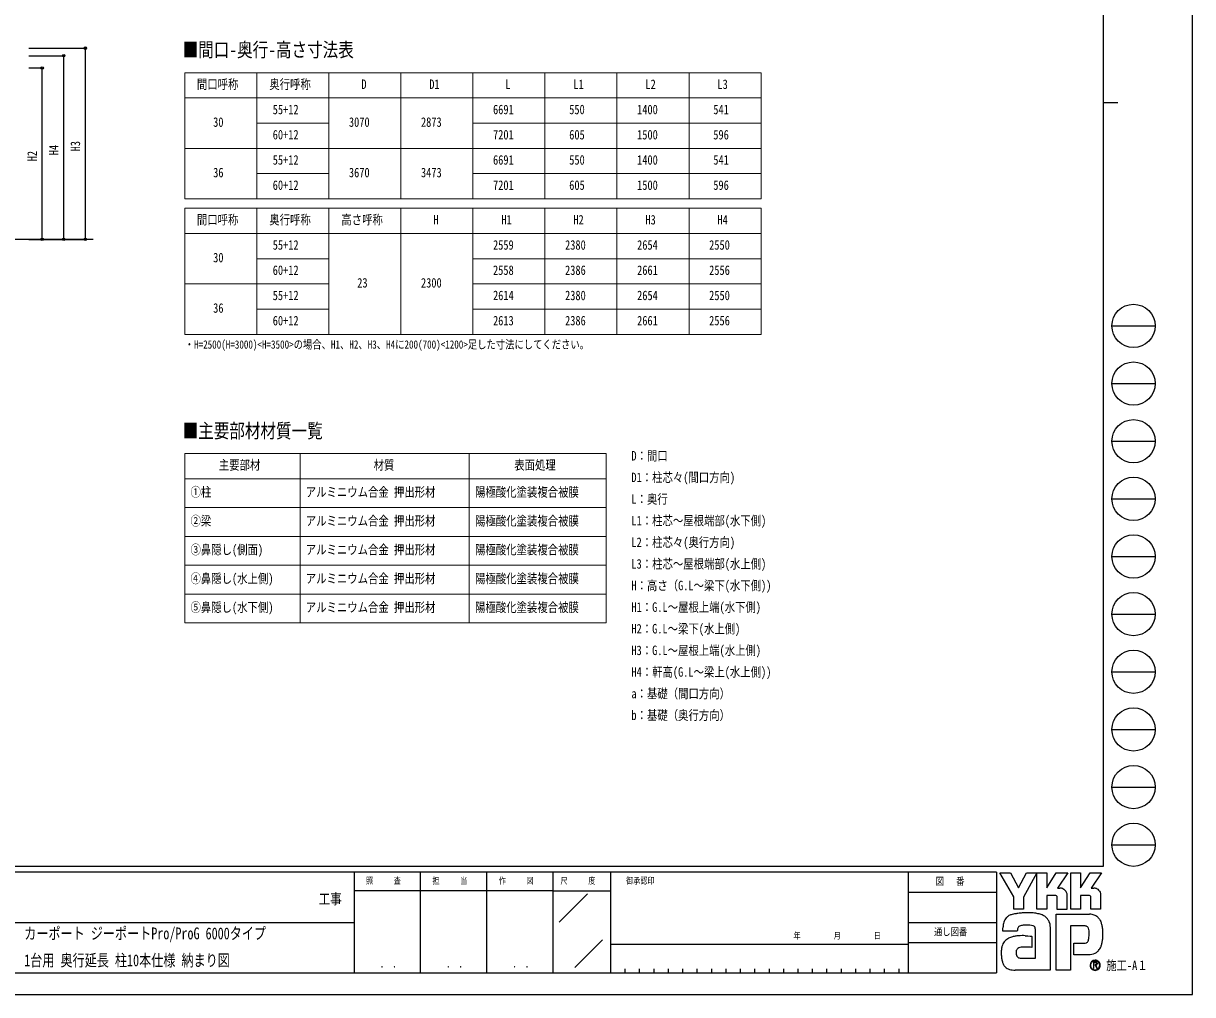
# Model space of a CAD drawing. Units: millimetres, scale not verified. Extents: x -16820 to 16820, y -11880 to 11880.
# Drawn here: x 591 to 16820, y -11880 to 1598 of the extents above; entities that cross this region are included whole.
import ezdxf
from ezdxf.enums import TextEntityAlignment as Align

# ---------------------------------------------------------------- set-up
doc = ezdxf.new("R2010")
doc.units = ezdxf.units.MM
doc.header["$LTSCALE"] = 50
doc.layers.add('0-1_TABLE1', color=7, linetype='Continuous', lineweight=18)
for name, color, linetype in [('0-2_USER1', 3, 'Continuous'), ('0-6_YKK_A1', 4, 'Continuous'), ('0-7_YKK_D', 6, 'Continuous'), ('0-8_YKK_ZWAK', 7, 'Continuous')]:
    doc.layers.add(name, color=color, linetype=linetype)
doc.styles.add('ＭＳ ゴシック', font='')
doc.styles.get('ＭＳ ゴシック').set_extended_font_data('MS Gothic')

msp = doc.modelspace()

# ---------------------------------------------------------------- linework, layer by layer
at = {"layer": '0-1_TABLE1'}
for p, q in [((2830.08, 913), (10830.08, 913)), ((2830.08, 913), (2830.08, -837)), ((3830.08, 913), (3830.08, -837)), ((4830.08, 913), (4830.08, -837)), ((5830.08, 913), (5830.08, -837)), ((6830.08, 913), (6830.08, -837)), ((7830.08, 913), (7830.08, -837)), ((8830.08, 913), (8830.08, -837)), ((9830.08, 913), (9830.08, -837)), ((10830.08, 913), (10830.08, -837)), ((2830.08, 563), (10830.08, 563)), ((3830.08, 213), (4830.08, 213)), ((6830.08, 213), (10830.08, 213)), ((2830.08, -137), (10830.08, -137)), ((3830.08, -487), (4830.08, -487)), ((6830.08, -487), (10830.08, -487)), ((2830.08, -837), (10830.08, -837)), ((2830.08, -967.11), (10830.08, -967.11)), ((2830.08, -967.11), (2830.08, -2717.11)), ((3830.08, -967.11), (3830.08, -2717.11)), ((4830.08, -967.11), (4830.08, -2717.11)), ((5830.08, -967.11), (5830.08, -2717.11)), ((6830.08, -967.11), (6830.08, -2717.11)), ((7830.08, -967.11), (7830.08, -2717.11)), ((8830.08, -967.11), (8830.08, -2717.11)), ((9830.08, -967.11), (9830.08, -2717.11)), ((10830.08, -967.11), (10830.08, -2717.11)), ((2830.08, -1317.11), (10830.08, -1317.11)), ((3830.08, -1667.11), (4830.08, -1667.11)), ((6830.08, -1667.11), (10830.08, -1667.11)), ((2830.08, -2017.11), (4830.08, -2017.11)), ((6830.08, -2017.11), (10830.08, -2017.11)), ((3830.08, -2367.11), (4830.08, -2367.11)), ((6830.08, -2367.11), (10830.08, -2367.11)), ((2830.08, -2717.11), (10830.08, -2717.11)), ((2830.08, -4370.6), (8680.08, -4370.6)), ((2830.08, -4370.6), (2830.08, -6720.6)), ((4430.08, -4370.6), (4430.08, -6720.6)), ((6780.08, -4370.6), (6780.08, -6720.6)), ((8680.08, -4370.6), (8680.08, -6720.6)), ((2830.08, -4720.6), (8680.08, -4720.6)), ((2830.08, -5120.6), (8680.08, -5120.6)), ((2830.08, -5520.6), (8680.08, -5520.6)), ((2830.08, -5920.6), (8680.08, -5920.6)), ((2830.08, -6320.6), (8680.08, -6320.6)), ((2830.08, -6720.6), (8680.08, -6720.6))]:
    msp.add_line(p, q, dxfattribs=at)
at = {"layer": '0-6_YKK_A1'}
msp.add_line((1560.36, -1400), (71.98, -1400), dxfattribs=at)
at = {"layer": '0-7_YKK_D'}
for p, q in [((665.09, 1254.32), (1452.12, 1254.32)), ((665.09, 1150), (1152.12, 1150)), ((1151.12, -1400), (1151.12, 1150)), ((1451.12, -1400), (1451.12, 1254.32)), ((665.09, 980), (852.12, 980)), ((851.12, -1400), (851.12, 980)), ((665.09, -1400), (852.12, -1400)), ((665.09, -1400), (1452.12, -1400)), ((665.09, -1400), (1152.12, -1400))]:
    msp.add_line(p, q, dxfattribs=at)
for centre in [(1151.12, 1150), (1451.12, 1254.32), (851.12, 980), (851.12, -1400), (1151.12, -1400), (1451.12, -1400)]:
    msp.add_circle(centre, 17, dxfattribs=at)
at = {"layer": '0-8_YKK_ZWAK'}
for p, q in [((15580.08, 11100), (15580.08, -10100)), ((15580.08, 500), (15780.08, 500)), ((15700.08, -2600), (16300.08, -2600)), ((15700.08, -3400), (16300.08, -3400)), ((15700.08, -4200), (16300.08, -4200)), ((15700.08, -5000), (16300.08, -5000)), ((15700.08, -5800), (16300.08, -5800)), ((15700.08, -6600), (16300.08, -6600)), ((15700.08, -7400), (16300.08, -7400)), ((15700.08, -8200), (16300.08, -8200)), ((15700.08, -9000), (16300.08, -9000)), ((15700.08, -9800), (16300.08, -9800)), ((15580.08, -10100), (-15619.92, -10100)), ((5180.08, -10180), (-19.92, -10180)), ((6100.08, -10180), (6100.08, -11580)), ((7020.08, -10180), (7020.08, -11580)), ((7940.08, -10180), (7940.08, -11580)), ((8740.08, -10180), (7940.08, -10180)), ((12870.08, -10180), (8740.08, -10180)), ((8740.08, -10180), (8740.08, -11580)), ((12870.08, -10180), (12870.08, -11580)), ((14100.08, -10180), (12870.08, -10180)), ((14100.08, -10180), (14100.08, -11580)), ((7940.08, -10440), (5180.08, -10440)), ((7940.08, -10440), (8740.08, -10440)), ((8028.42, -10873.16), (8420.15, -10481.43)), ((12870.08, -10460), (14100.08, -10460)), ((-19.92, -10880), (5180.08, -10880)), ((12870.08, -10880), (14100.08, -10880)), ((8242.69, -11503.95), (8627.57, -11119.07)), ((8740.08, -11180), (12870.08, -11180)), ((14100.08, -11160), (12870.08, -11160)), ((8940.08, -11520), (8940.08, -11580)), ((9140.08, -11520), (9140.08, -11580)), ((9340.08, -11520), (9340.08, -11580)), ((9540.08, -11520), (9540.08, -11580)), ((9740.08, -11520), (9740.08, -11580)), ((9940.08, -11520), (9940.08, -11580)), ((10140.08, -11520), (10140.08, -11580)), ((10340.08, -11520), (10340.08, -11580)), ((10540.08, -11520), (10540.08, -11580)), ((10740.08, -11520), (10740.08, -11580)), ((10940.08, -11520), (10940.08, -11580)), ((11140.08, -11520), (11140.08, -11580)), ((11340.08, -11520), (11340.08, -11580)), ((11540.08, -11520), (11540.08, -11580)), ((11740.08, -11520), (11740.08, -11580)), ((11940.08, -11520), (11940.08, -11580)), ((12140.08, -11520), (12140.08, -11580)), ((12340.08, -11520), (12340.08, -11580)), ((12540.08, -11520), (12540.08, -11580)), ((12740.08, -11520), (12740.08, -11580)), ((15516.66, -11422.88), (15516.66, -11422.88)), ((-19.92, -11580), (5180.08, -11580)), ((5180.08, -11580), (7940.08, -11580)), ((7940.08, -11580), (8740.08, -11580)), ((8740.08, -11580), (12870.08, -11580)), ((12870.08, -11580), (14100.08, -11580)), ((15466.69, -11535.92), (15466.69, -11535.92))]:
    msp.add_line(p, q, dxfattribs=at)
for points in [[(-16820, -11880), (16820, -11880), (16820, 11880), (-16820, 11880)], [(14144.08, -10192), (14291.32, -10192), (14401.89, -10400.4), (14512.16, -10192), (14659.51, -10192), (14470.69, -10527.96), (14470.69, -10696.54), (14336.39, -10696.54), (14336.39, -10523.43)]]:
    msp.add_lwpolyline(points, close=True, dxfattribs=at)
for points in [[(7940.08, -10180), (5180.08, -10180), (5180.08, -11580)], [(14922.19, -10506.44), (14795.08, -10506.44), (14795.08, -10696.39), (14659.66, -10696.39), (14659.66, -10192), (14795.08, -10192), (14795.08, -10398.34), (14928.28, -10192), (15087.35, -10192), (14944.64, -10400.85), (14949.7, -10400.85), (14955.28, -10400.85), (14961.01, -10400.85), (14966.53, -10400.85), (14971.46, -10400.85), (14975.44, -10400.85), (14978.1, -10400.85), (14979.07, -10400.85)], [(15390.05, -10506.44), (15263.08, -10506.44), (15263.08, -10696.54), (15127.58, -10696.54), (15127.58, -10192), (15263.08, -10192), (15263.08, -10398.34), (15396.13, -10192), (15555.21, -10192), (15412.49, -10400.85), (15417.6, -10400.85), (15423.21, -10400.85), (15428.95, -10400.85), (15434.45, -10400.85), (15439.37, -10400.85), (15443.32, -10400.85), (15445.97, -10400.85), (15446.93, -10400.85)], [(15018.02, -10408.85), (15034.2, -10418.09), (15047.89, -10430.13), (15058.9, -10444.47), (15067.02, -10460.6), (15072.04, -10477.99), (15073.77, -10496.14), (15073.77, -10696.87), (14941.64, -10696.87), (14941.64, -10525.64)], [(15485.93, -10408.85), (15502.15, -10418.09), (15515.9, -10430.13), (15526.96, -10444.47), (15535.13, -10460.6), (15540.19, -10477.99), (15541.92, -10496.14), (15541.92, -10696.54), (15409.5, -10696.54), (15409.5, -10525.64)], [(15315.48, -10926.03), (15124.78, -10926.03), (15124.78, -11540), (14924.92, -11540), (14924.92, -10763.17), (15389.41, -10763.17)], [(15514.85, -10818.05), (15527.89, -10834.5), (15537.65, -10850.44), (15544.46, -10864.86)], [(14419.18, -10929.25), (14409.89, -10934.48), (14402.64, -10940.87), (14397.15, -10948.33), (14393.17, -10956.78), (14390.42, -10966.12), (14388.64, -10976.28), (14387.56, -10987.16), (14386.92, -10998.67), (14186.98, -10999.16), (14187.56, -10971.81), (14188.67, -10941.09)], [(14830.83, -10876.66), (14836.51, -10899.61), (14839.72, -10924.17), (14840.74, -10950.34), (14840.74, -11540), (14358.21, -11540)], [(14495.79, -11062.11), (14533.63, -11064.61), (14563.38, -11067.94), (14582.84, -11071.07), (14589.82, -11072.93), (14589.82, -11225.89), (14567.69, -11223.56), (14543.42, -11222.24), (14518.59, -11221.73), (14494.75, -11221.81), (14473.47, -11222.25), (14456.33, -11222.84), (14444.9, -11223.35), (14440.74, -11223.57), (14423.45, -11226.73), (14408.54, -11231.68), (14396.01, -11238.45), (14385.87, -11247.08), (14378.11, -11257.59), (14372.73, -11270.02), (14369.74, -11284.4), (14369.14, -11300.76), (14371.05, -11318.75), (14374.87, -11333.63), (14380.37, -11345.67), (14387.31, -11355.16), (14395.44, -11362.38), (14404.54, -11367.62), (14414.35, -11371.16), (14424.64, -11373.29), (14637.05, -11373.29), (14637.05, -10980.3), (14637.11, -10972.5), (14636.7, -10964.89), (14635.71, -10957.55), (14634, -10950.58), (14631.45, -10944.1), (14627.94, -10938.19), (14623.35, -10932.95), (14617.55, -10928.5)], [(14617.55, -10928.5), (14605.09, -10923.61), (14585.18, -10919.46), (14559.76, -10916.41), (14530.83, -10914.78), (14500.33, -10914.91), (14470.25, -10917.14)], [(15383.31, -11043.99), (15383.06, -11018.53), (15381.84, -10995.59), (15378.97, -10975.45), (15373.75, -10958.37)], [(15498.25, -11283.89), (15479.8, -11298.23), (15460.58, -11309.5), (15440.73, -11317.92), (15420.4, -11323.68), (15399.74, -11326.98), (15378.88, -11328.04), (15173.44, -11328.04), (15173.44, -11166.65), (15289.29, -11166.65), (15310.65, -11166.35), (15329.43, -11164.54), (15345.54, -11159.81)], [(15498.42, -11450.39), (15498.33, -11448.04), (15498.03, -11445.79), (15497.55, -11443.62), (15496.87, -11441.55), (15496.01, -11439.59), (15494.96, -11437.75), (15493.73, -11436.03), (15492.32, -11434.45), (15490.47, -11432.81), (15488.41, -11431.38), (15486.16, -11430.17), (15483.73, -11429.17), (15481.11, -11428.39), (15478.33, -11427.83), (15475.4, -11427.49), (15472.31, -11427.37), (15441.99, -11427.37), (15441.99, -11516.56), (15451.16, -11516.56), (15451.16, -11436.47), (15472.31, -11436.47), (15474.49, -11436.54), (15476.55, -11436.75), (15478.47, -11437.11), (15480.25, -11437.6), (15481.89, -11438.22), (15483.37, -11438.98), (15484.7, -11439.87), (15485.86, -11440.89)], [(15489.44, -11450.39), (15488.88, -11454.67), (15487.35, -11458.05), (15485.05, -11460.63), (15482.18, -11462.5), (15478.97, -11463.78), (15475.62, -11464.56), (15472.33, -11464.96), (15469.31, -11465.06), (15461.38, -11465.06), (15465.38, -11471.88), (15491.57, -11516.86), (15502.06, -11516.86), (15476.8, -11473.56), (15479.17, -11473.09), (15481.42, -11472.5), (15483.56, -11471.78), (15485.58, -11470.93), (15487.47, -11469.96), (15489.23, -11468.86), (15490.85, -11467.64), (15492.32, -11466.3)]]:
    msp.add_lwpolyline(points, dxfattribs=at)
for centre in [(16000.08, -2600), (16000.08, -3400), (16000.08, -4200), (16000.08, -5000), (16000.08, -5800), (16000.08, -6600), (16000.08, -7400), (16000.08, -8200), (16000.08, -9000), (16000.08, -9800)]:
    msp.add_circle(centre, 300, dxfattribs=at)
for centre, radius, start, end in [((14922.9, -10525.17), 18.75, 358.57817, 92.1683), ((14979.26, -10500.76), 99.91, 78.26798, 90.11215), ((14980.7, -10493.48), 92.5, 66.19963, 78.22058), ((15390.84, -10525.08), 18.66, 358.29941, 92.43455), ((15447.12, -10500.93), 100.09, 78.27851, 90.10826), ((15448.5, -10493.92), 92.94, 66.2483, 78.23226), ((14366.42, -10925.15), 174.32, 152.2125, 163.4865), ((14339.75, -10911.36), 144.29, 138.03852, 152.12015), ((14339.73, -10912.03), 144.73, 122.60463, 137.83438), ((14358.86, -10942.98), 181.11, 108.37421, 122.42809), ((14389.17, -11050.77), 293, 100.93159, 107.35499), ((14488.21, -11531.27), 783.59, 97.86054, 101.37938), ((14534.71, -11854.32), 1109.97, 94.90201, 97.9576), ((14537.88, -11880.18), 1136.01, 91.6169, 94.94971), ((14533.48, -11696.24), 952.01, 87.51794, 91.66439), ((14545.84, -11431.1), 686.59, 81.92631, 87.59083), ((14582.35, -11180.92), 433.76, 73.67137, 82.05943), ((14636.5, -10999.67), 244.6, 60.60528, 73.9085), ((14658.67, -10955.46), 195.21, 52.17347, 59.90542), ((14678.5, -10929.79), 162.78, 43.55042, 52.14561), ((14689.43, -10919.23), 147.59, 34.48659, 43.50182), ((14689.5, -10919.01), 147.4, 25.58915, 34.43128), ((14676.39, -10925.15), 161.88, 17.43089, 25.54591), ((15381.82, -10976.85), 213.82, 78.73198, 87.96551), ((15388.09, -10944.79), 181.15, 69.03034, 78.69541), ((15393.93, -10929.2), 164.51, 59.39484, 68.9885), ((15396.64, -10924.46), 159.04, 50.3012, 59.3616), ((15395.65, -10925.57), 160.53, 42.05209, 50.28551), ((15316.37, -10971.25), 251.69, 14.76267, 25.00486), ((14551.22, -10961.83), 363.14, 171.55622, 176.72493), ((14428.16, -10943.47), 238.72, 163.48385, 171.57982), ((14471.96, -11054.52), 135.93, 102.4979, 112.84632), ((14498.26, -11167.97), 252.4, 96.37207, 102.75341), ((15316.57, -11024.04), 98.02, 77.94572, 90.63794), ((15325.08, -10984.07), 57.15, 60.20991, 77.92418), ((15330.61, -10973.68), 45.39, 39.8078, 59.75378), ((15322.85, -10979.62), 55.15, 22.65544, 39.38165), ((15162.01, -11013.32), 411.68, 7.9139, 14.95041), ((15007.83, -11035.74), 567.48, 2.54376, 8.01251), ((14919.45, -11040.38), 655.97, 357.76419, 2.60674), ((14369.83, -11265.16), 203.61, 153.89178, 164.94341), ((14339.71, -11250.68), 170.2, 142.04688, 153.80771), ((14333.9, -11246.51), 163.05, 130.60221, 141.94427), ((14343.5, -11258.05), 178.07, 120.60724, 130.53081), ((14362.46, -11290.29), 215.47, 112.58838, 120.58162), ((14387.97, -11351.6), 281.87, 106.61303, 112.59024), ((14428.1, -11486.45), 422.57, 99.87193, 106.59825), ((14450.58, -11613.09), 551.18, 94.78469, 99.91711), ((14461.52, -11739.08), 677.65, 90.80099, 94.81812), ((14463.18, -11832.9), 771.48, 87.57779, 90.82714), ((15326.88, -11117.71), 46.05, 293.91672, 314.09376), ((15320.6, -11112.17), 54.4, 314.78099, 333.92928), ((15280.2, -11092.55), 99.31, 334.00676, 347.34989), ((15169.99, -11067.03), 212.44, 347.14308, 355.40008), ((14928.81, -11046.31), 454.5, 355.2339, 0.29193), ((15253.62, -11100.47), 315.9, 339.22498, 347.31457), ((15076.6, -11059.17), 497.67, 347.15166, 352.97565), ((14944.68, -11042.01), 630.7, 352.8937, 357.82206), ((14552.53, -11293.95), 389.16, 174.55588, 182.47272), ((14769.99, -11290.53), 606.59, 181.90948, 187.89042), ((14435.93, -11282.78), 272.02, 164.97537, 174.56739), ((15364.91, -11133.55), 200.95, 311.57033, 318.66243), ((15341.65, -11113.15), 231.89, 318.67367, 325.29112), ((15401.44, -11157.7), 157.39, 326.23251, 339.61931), ((14514.77, -11326.42), 348.86, 187.80471, 196.36971), ((14380.02, -11366.23), 208.35, 196.3102, 208.20993), ((14321.34, -11397.46), 141.88, 208.29777, 223.35561), ((14308.1, -11409.1), 124.27, 223.64205, 239.63663), ((14319.09, -11389.12), 147.06, 239.8785, 253.65355), ((15466.38, -11472.84), 70.14, 179.86065, 225.14399), ((15466.81, -11472.76), 70.56, 90.09157, 179.92363), ((15466.36, -11472.53), 62.75, 134.8007, 180.12175), ((15466.11, -11472.93), 62.49, 179.75513, 225.29722), ((15466.71, -11472.84), 70.37, 224.94536, 269.98445), ((15466.55, -11472.18), 62.62, 89.86602, 135.149), ((15466.57, -11473.5), 62.42, 224.62822, 270.10973), ((15466.82, -11472.65), 63.1, 45.03108, 90.11509), ((15466.59, -11472.56), 63.35, 270.09072, 359.90926), ((15466.8, -11472.62), 70.43, 44.93442, 90.08536), ((15466.71, -11472.5), 70.72, 269.98802, 314.93777), ((15476.03, -11450.01), 13.41, 358.3894, 42.86139), ((15476.3, -11451.03), 22.14, 316.37674, 1.6565), ((15466.86, -11472.67), 63.09, 0.00643, 45.07115), ((15467.36, -11472.41), 69.88, 359.78949, 45.13288), ((15467.19, -11472.95), 70.06, 314.92572, 0.23508), ((14339.2, -11320.03), 219.02, 253.69102, 263.74909), ((14356.23, -11168.39), 371.62, 263.68487, 270.30455)]:
    msp.add_arc(centre, radius, start, end, dxfattribs=at)

# ---------------------------------------------------------------- texts
at = {"layer": '0-1_TABLE1', "style": 'ＭＳ ゴシック', "width": 0.8}
for s, p in [('間口呼称', (2998.88, 648)), ('奥行呼称', (4003.68, 648)), ('D', (5282.08, 648)), ('D1', (6224.48, 648)), ('L', (7282.08, 648)), ('L1', (8224.48, 648)), ('L2', (9224.48, 648)), ('L3', (10224.48, 648)), ('55+12', (4051.68, 298)), ('6691', (7109.28, 298)), ('550', (8166.88, 298)), ('1400', (9109.28, 298)), ('541', (10166.88, 298)), ('30', (3224.48, 123)), ('3070', (5109.28, 123)), ('2873', (6109.28, 123)), ('60+12', (4051.68, -52)), ('7201', (7109.28, -52)), ('605', (8166.88, -52)), ('1500', (9109.28, -52)), ('596', (10166.88, -52)), ('55+12', (4051.68, -402)), ('6691', (7109.28, -402)), ('550', (8166.88, -402)), ('1400', (9109.28, -402)), ('541', (10166.88, -402)), ('36', (3224.48, -577)), ('3670', (5109.28, -577)), ('3473', (6109.28, -577)), ('60+12', (4051.68, -752)), ('7201', (7109.28, -752)), ('605', (8166.88, -752)), ('1500', (9109.28, -752)), ('596', (10166.88, -752)), ('間口呼称', (2998.88, -1232.11)), ('奥行呼称', (4003.68, -1232.11)), ('高さ呼称', (5003.68, -1232.11)), ('H', (6282.08, -1232.11)), ('H1', (7224.48, -1232.11)), ('H2', (8224.48, -1232.11)), ('H3', (9224.48, -1232.11)), ('H4', (10224.48, -1232.11)), ('55+12', (4051.68, -1582.11)), ('2559', (7109.28, -1582.11)), ('2380', (8109.28, -1582.11)), ('2654', (9109.28, -1582.11)), ('2550', (10109.28, -1582.11)), ('30', (3224.48, -1757.11)), ('60+12', (4051.68, -1932.11)), ('2558', (7109.28, -1932.11)), ('2386', (8109.28, -1932.11)), ('2661', (9109.28, -1932.11)), ('2556', (10109.28, -1932.11)), ('23', (5224.48, -2107.11)), ('2300', (6109.28, -2107.11)), ('55+12', (4051.68, -2282.11)), ('2614', (7109.28, -2282.11)), ('2380', (8109.28, -2282.11)), ('2654', (9109.28, -2282.11)), ('2550', (10109.28, -2282.11)), ('36', (3224.48, -2457.11)), ('60+12', (4051.68, -2632.11)), ('2613', (7109.28, -2632.11)), ('2386', (8109.28, -2632.11)), ('2661', (9109.28, -2632.11)), ('2556', (10109.28, -2632.11)), ('主要部材', (3303.68, -4635.6)), ('材質', (5451.48, -4635.6)), ('表面処理', (7403.68, -4635.6)), ('①柱', (2910.08, -5010.6)), ('アルミニウム合金 押出形材', (4510.08, -5010.6)), ('陽極酸化塗装複合被膜', (6860.08, -5010.6)), ('②梁', (2910.08, -5410.6)), ('アルミニウム合金 押出形材', (4510.08, -5410.6)), ('陽極酸化塗装複合被膜', (6860.08, -5410.6)), ('③鼻隠し(側面)', (2910.08, -5810.6)), ('アルミニウム合金 押出形材', (4510.08, -5810.6)), ('陽極酸化塗装複合被膜', (6860.08, -5810.6)), ('④鼻隠し(水上側)', (2910.08, -6210.6)), ('アルミニウム合金 押出形材', (4510.08, -6210.6)), ('陽極酸化塗装複合被膜', (6860.08, -6210.6)), ('⑤鼻隠し(水下側)', (2910.08, -6610.6)), ('アルミニウム合金 押出形材', (4510.08, -6610.6)), ('陽極酸化塗装複合被膜', (6860.08, -6610.6))]:
    msp.add_text(s, height=132, dxfattribs=at).set_placement(p, align=Align.BOTTOM_LEFT)
at = {"layer": '0-2_USER1', "style": 'ＭＳ ゴシック'}
for s, height, width, p in [('■間口-奥行-高さ寸法表', 197.9, 0.8, (2801.28, 1074.07)), ('・H=2500(H=3000)<H=3500>の場合、H1、H2、H3、H4に200(700)<1200>足した寸法にしてください。', 115.5, 0.8, (2830.08, -2950.52)), ('■主要部材材質一覧', 197.9, 0.8, (2801.28, -4214.45)), ('D：間口', 132, 0.8, (9030.08, -4507.82)), ('D1：柱芯々(間口方向)', 132, 0.8, (9030.08, -4807.82)), ('L：奥行', 132, 0.8, (9030.08, -5107.82)), ('L1：柱芯～屋根端部(水下側)', 132, 0.8, (9030.08, -5407.82)), ('L2：柱芯々(奥行方向)', 132, 0.8, (9030.08, -5707.82)), ('L3：柱芯～屋根端部(水上側)', 132, 0.8, (9030.08, -6007.82)), ('H：高さ（G.L～梁下(水下側))', 132, 0.8, (9030.08, -6307.82)), ('H1：G.L～屋根上端(水下側)', 132, 0.8, (9030.08, -6607.82)), ('H2：G.L～梁下(水上側)', 132, 0.8, (9030.08, -6907.82)), ('H3：G.L～屋根上端(水上側)', 132, 0.8, (9030.08, -7207.82)), ('H4：軒高(G.L～梁上(水上側))', 132, 0.8, (9030.08, -7507.82)), ('a：基礎（間口方向）', 132, 0.8, (9030.08, -7807.82)), ('b：基礎（奥行方向）', 132, 0.8, (9030.08, -8107.82)), ('カーポート ジーポートPro/ProG 6000タイプ', 164.2, 0.75, (602, -11162)), ('1台用 奥行延長 柱10本仕様 納まり図', 164.2, 0.75, (602, -11535.33))]:
    msp.add_text(s, height=height, dxfattribs=dict(at, width=width)).set_placement(p, align=Align.BOTTOM_LEFT)
at = {"layer": '0-7_YKK_D', "style": 'ＭＳ ゴシック', "width": 0.8}
for s, p in [('H4', (1117.12, -230.6)), ('H3', (1417.12, -178.44)), ('H2', (817.12, -315.6))]:
    msp.add_text(s, height=132, rotation=90, dxfattribs=at).set_placement(p, align=Align.BOTTOM_LEFT)
at = {"layer": '0-8_YKK_ZWAK', "style": 'ＭＳ ゴシック', "width": 0.8}
for s, height, p in [('照     査', 87.98, (5345.68, -10370)), ('担     当', 87.98, (6268.88, -10370)), ('作     図', 87.98, (7188.88, -10370)), ('尺     度', 87.98, (8045.68, -10370)), ('御承認印', 87.98, (8956.55, -10370)), ('図\u3000 番', 102.6, (13253.61, -10390)), ('工事', 146.6, (4689.33, -10669.86)), ('年        月        日', 87.98, (11279.63, -11132.86)), ('通し図番', 102.6, (13231.21, -11090)), ('． ．', 103.7, (5540, -11537.41)), ('． ．', 103.7, (6460, -11537.41)), ('． ．', 103.7, (7380, -11537.41)), ('施工-A１', 132, (15620.08, -11580))]:
    msp.add_text(s, height=height, dxfattribs=at).set_placement(p, align=Align.BOTTOM_LEFT)

doc.saveas('drawing.dxf')
